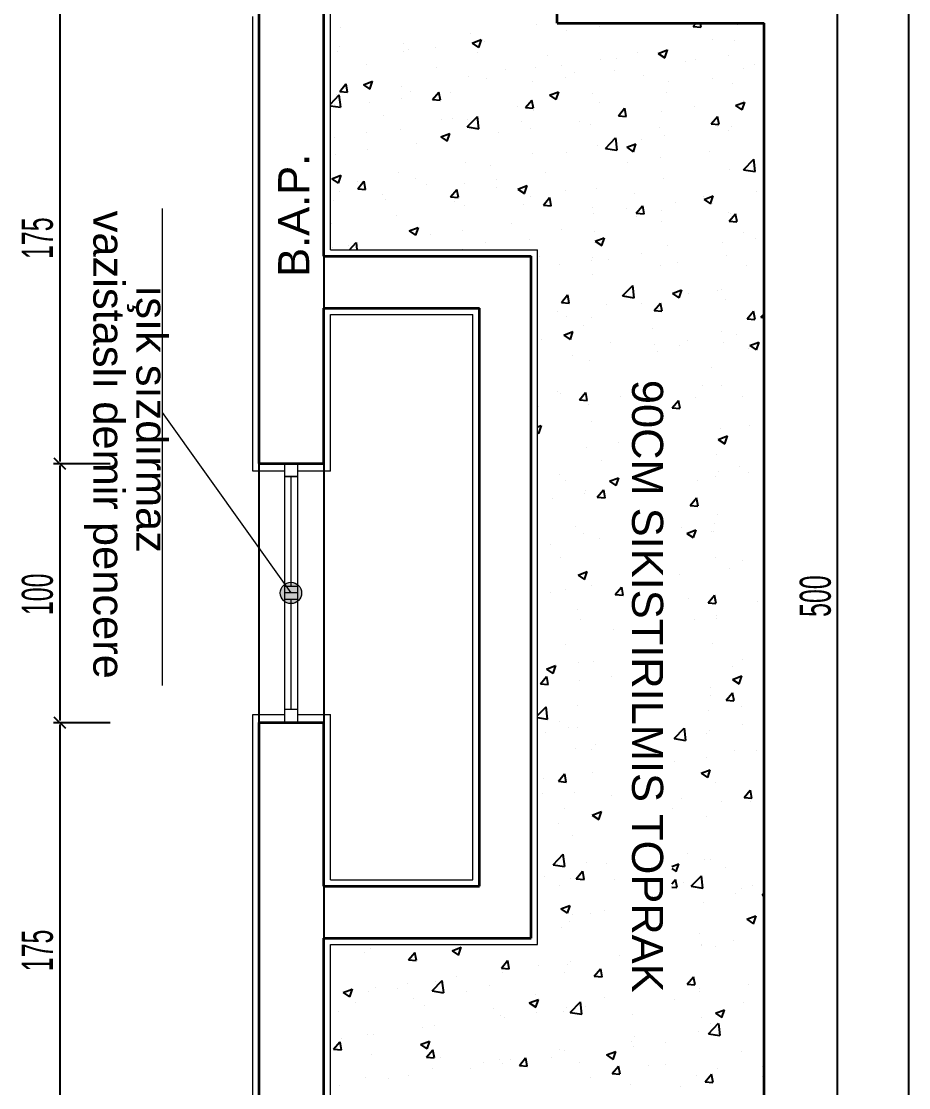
# Model space of a CAD drawing. Header units: inches. Extents: x -7543 to -822, y 102837 to 190349.
# Drawn here: x -836.21751 to -836.18324, y 102837.07339 to 102837.11456 of the extents above; entities that cross this region are included whole.
import ezdxf

# ---------------------------------------------------------------- set-up
doc = ezdxf.new("R2010")
doc.units = ezdxf.units.IN
doc.header["$MEASUREMENT"] = 0
doc.linetypes.add('DASHDOTX2', pattern=[2, 1, -0.5, 0, -0.5])
doc.layers.get('Defpoints').update_dxf_attribs({"lineweight": 25})
for name, color, linetype, lineweight in [('AKS', 1, 'Continuous', 25), ('ICOL', 55, 'Continuous', 25), ('SIVA', 150, 'Continuous', 15), ('TARAMA', 8, 'Continuous', 25), ('YAZI', 7, 'Continuous', 25)]:
    doc.layers.add(name, color=color, linetype=linetype, lineweight=lineweight)
doc.layers.add('DUVAR', color=7, linetype='Continuous', lineweight=35, true_color=0xfc4642)
doc.layers.add('PENCERE', color=7, linetype='Continuous', lineweight=18, true_color=0xffb360)
doc.styles.add('OLCU', font='tromand.shx', dxfattribs={"width": 0.6, "height": 12})
doc.styles.add('style5', font='arial.ttf', dxfattribs={"height": 1.25})
doc.styles.add('TURKCE', font='arial.ttf')

msp = doc.modelspace()

# ---------------------------------------------------------------- hatches: boundary and pattern name
at = {"layer": 'PENCERE'}
msp.add_hatch(color=256, dxfattribs=at).paths.add_polyline_path([(-836.207509, 102837.092493, 1), (-836.206684, 102837.092493, 1)])

# ---------------------------------------------------------------- linework, layer by layer
at = {"layer": 'AKS', "linetype": 'DASHDOTX2', "ltscale": 10}
msp.add_line((-836.208322, 102836.797308), (-836.208322, 102837.179379), dxfattribs=at)
at = {"layer": 'Defpoints'}
for p, q in [((-836.205822, 102837.169971), (-836.205822, 102836.814993)), ((-836.208322, 102837.069993), (-836.208322, 102837.114993))]:
    msp.add_line(p, q, dxfattribs=at)
at = {"layer": 'DUVAR'}
for p, q in [((-836.196822, 102837.114493), (-836.196822, 102837.168425)), ((-836.208322, 102837.097493), (-836.208322, 102837.114993)), ((-836.205822, 102837.105493), (-836.205822, 102837.114993)), ((-836.196822, 102837.114493), (-836.188822, 102837.114493)), ((-836.188822, 102837.070165), (-836.188822, 102837.114493)), ((-836.205822, 102837.105493), (-836.197822, 102837.105493)), ((-836.197822, 102837.079165), (-836.197822, 102837.105493)), ((-836.205822, 102837.097493), (-836.205822, 102837.103493)), ((-836.205822, 102837.103493), (-836.199822, 102837.103493)), ((-836.199822, 102837.081165), (-836.199822, 102837.103493)), ((-836.208322, 102837.097493), (-836.205822, 102837.097493)), ((-836.208097, 102837.097493), (-836.206097, 102837.097493)), ((-836.208322, 102837.069993), (-836.208322, 102837.087493)), ((-836.208322, 102837.087493), (-836.205822, 102837.087493)), ((-836.208097, 102837.087493), (-836.206097, 102837.087493)), ((-836.205822, 102837.081165), (-836.205822, 102837.087493)), ((-836.205822, 102837.081165), (-836.199822, 102837.081165)), ((-836.205822, 102837.069993), (-836.205822, 102837.079165)), ((-836.205822, 102837.079165), (-836.197822, 102837.079165))]:
    msp.add_line(p, q, dxfattribs=at)
at = {"layer": 'ICOL'}
for p, q in [((-836.183243, 102836.815071), (-836.183243, 102837.169893)), ((-836.185987, 102837.067571), (-836.185987, 102837.117415)), ((-836.216027, 102837.114915), (-836.216027, 102837.097571)), ((-836.216248, 102837.097714), (-836.215806, 102837.097272)), ((-836.216248, 102837.097714), (-836.215806, 102837.097272)), ((-836.216261, 102837.097493), (-836.214077, 102837.097493)), ((-836.216261, 102837.097493), (-836.214077, 102837.097493)), ((-836.216027, 102837.097415), (-836.216027, 102837.087571)), ((-836.216261, 102837.087493), (-836.214077, 102837.087493)), ((-836.216261, 102837.087493), (-836.214077, 102837.087493)), ((-836.216248, 102837.087714), (-836.215806, 102837.087272)), ((-836.216248, 102837.087714), (-836.215806, 102837.087272)), ((-836.216027, 102837.087415), (-836.216027, 102837.070071))]:
    msp.add_line(p, q, dxfattribs=at)
at = {"layer": 'PENCERE'}
for p, q in [((-836.212069, 102837.107337), (-836.212069, 102837.088924)), ((-836.212069, 102837.099458), (-836.207097, 102837.092493)), ((-836.207347, 102837.097493), (-836.207347, 102837.087493)), ((-836.206847, 102837.097493), (-836.206847, 102837.087493)), ((-836.207347, 102837.096993), (-836.206847, 102837.096993)), ((-836.206847, 102837.096993), (-836.207347, 102837.096993)), ((-836.207097, 102837.096993), (-836.207097, 102837.092743)), ((-836.206847, 102837.092743), (-836.207347, 102837.092743)), ((-836.206847, 102837.092493), (-836.207347, 102837.092493)), ((-836.206847, 102837.092243), (-836.207347, 102837.092243)), ((-836.207097, 102837.092243), (-836.207097, 102837.087993)), ((-836.206847, 102837.087993), (-836.207347, 102837.087993))]:
    msp.add_line(p, q, dxfattribs=at)
msp.add_circle((-836.207097, 102837.092493), 0.000413, dxfattribs=at)
at = {"layer": 'SIVA'}
for p, q in [((-836.205572, 102837.105743), (-836.205572, 102837.170243)), ((-836.208572, 102837.097193), (-836.208572, 102837.114743)), ((-836.205572, 102837.105743), (-836.197572, 102837.105743)), ((-836.197572, 102837.078915), (-836.197572, 102837.105743)), ((-836.205572, 102837.097193), (-836.205572, 102837.103243)), ((-836.205572, 102837.103243), (-836.200072, 102837.103243)), ((-836.200072, 102837.081415), (-836.200072, 102837.103243)), ((-836.207347, 102837.097193), (-836.208572, 102837.097193)), ((-836.205572, 102837.097193), (-836.206847, 102837.097193)), ((-836.208572, 102837.070243), (-836.208572, 102837.087793)), ((-836.208572, 102837.087793), (-836.207347, 102837.087793)), ((-836.206847, 102837.087793), (-836.205572, 102837.087793)), ((-836.205572, 102837.081415), (-836.205572, 102837.087793)), ((-836.205572, 102837.081415), (-836.200072, 102837.081415)), ((-836.205572, 102837.010743), (-836.205572, 102837.078915)), ((-836.205572, 102837.078915), (-836.197572, 102837.078915))]:
    msp.add_line(p, q, dxfattribs=at)
at = {"layer": 'TARAMA'}
for p, q in [((-836.205191, 102837.114336), (-836.205191, 102837.114336)), ((-836.197597, 102837.114444), (-836.197597, 102837.114444)), ((-836.196451, 102837.114212), (-836.196451, 102837.114212)), ((-836.195199, 102837.114377), (-836.195199, 102837.114377)), ((-836.191563, 102837.114365), (-836.191456, 102837.114493)), ((-836.191563, 102837.114365), (-836.191264, 102837.114339)), ((-836.191258, 102837.114339), (-836.191286, 102837.114493)), ((-836.190041, 102837.114493), (-836.189835, 102837.114461)), ((-836.189828, 102837.11446), (-836.189832, 102837.114493)), ((-836.200164, 102837.114092), (-836.200164, 102837.114092)), ((-836.200099, 102837.113724), (-836.199749, 102837.113858)), ((-836.199844, 102837.113556), (-836.199743, 102837.113859)), ((-836.199608, 102837.113796), (-836.199608, 102837.113796)), ((-836.190818, 102837.113856), (-836.190818, 102837.113856)), ((-836.189968, 102837.113827), (-836.189968, 102837.113827)), ((-836.205287, 102837.113397), (-836.205287, 102837.113397)), ((-836.205216, 102837.113581), (-836.205216, 102837.113581)), ((-836.202761, 102837.113717), (-836.202761, 102837.113717)), ((-836.202754, 102837.113382), (-836.202754, 102837.113382)), ((-836.202547, 102837.113469), (-836.202547, 102837.113469)), ((-836.201502, 102837.113547), (-836.201502, 102837.113547)), ((-836.200099, 102837.113724), (-836.19985, 102837.113556)), ((-836.199878, 102837.113356), (-836.199878, 102837.113356)), ((-836.193734, 102837.113355), (-836.193734, 102837.113355)), ((-836.192913, 102837.113324), (-836.192563, 102837.113458)), ((-836.192658, 102837.113156), (-836.192557, 102837.113458)), ((-836.192536, 102837.113475), (-836.192536, 102837.113475)), ((-836.197209, 102837.113243), (-836.197209, 102837.113243)), ((-836.195132, 102837.1131), (-836.195132, 102837.1131)), ((-836.194539, 102837.11313), (-836.194539, 102837.11313)), ((-836.192913, 102837.113324), (-836.192664, 102837.113156)), ((-836.19187, 102837.113017), (-836.19187, 102837.113017)), ((-836.191463, 102837.11307), (-836.191463, 102837.11307)), ((-836.190211, 102837.113235), (-836.190211, 102837.113235)), ((-836.204162, 102837.11291), (-836.204162, 102837.11291)), ((-836.201493, 102837.112797), (-836.201493, 102837.112797)), ((-836.198823, 102837.112684), (-836.198823, 102837.112684)), ((-836.197658, 102837.11278), (-836.197658, 102837.11278)), ((-836.19665, 102837.112855), (-836.19665, 102837.112855)), ((-836.196154, 102837.112571), (-836.196154, 102837.112571)), ((-836.194621, 102837.112654), (-836.194621, 102837.112654)), ((-836.18962, 102837.112758), (-836.18962, 102837.112758)), ((-836.189201, 102837.112905), (-836.189201, 102837.112905)), ((-836.205214, 102837.111859), (-836.204973, 102837.112147)), ((-836.204909, 102837.111833), (-836.204967, 102837.112147)), ((-836.2043, 102837.112111), (-836.20395, 102837.112246)), ((-836.204045, 102837.111944), (-836.203944, 102837.112246)), ((-836.200225, 102837.112428), (-836.200225, 102837.112428)), ((-836.199565, 102837.112354), (-836.199565, 102837.112354)), ((-836.197766, 102837.11224), (-836.197766, 102837.11224)), ((-836.196514, 102837.112405), (-836.196514, 102837.112405)), ((-836.193485, 102837.112459), (-836.193485, 102837.112459)), ((-836.192536, 102837.112257), (-836.192536, 102837.112257)), ((-836.190816, 102837.112346), (-836.190816, 102837.112346)), ((-836.190029, 102837.112162), (-836.190029, 102837.112162)), ((-836.205572, 102837.11137), (-836.205236, 102837.11172)), ((-836.205348, 102837.111733), (-836.205348, 102837.111733)), ((-836.205174, 102837.111245), (-836.205229, 102837.11172)), ((-836.205214, 102837.111859), (-836.204915, 102837.111833)), ((-836.2043, 102837.112111), (-836.204051, 102837.111944)), ((-836.202822, 102837.112053), (-836.202822, 102837.112053)), ((-836.202481, 102837.111853), (-836.202481, 102837.111853)), ((-836.201628, 102837.111546), (-836.201387, 102837.111833)), ((-836.201323, 102837.11152), (-836.201381, 102837.111833)), ((-836.200924, 102837.111824), (-836.200924, 102837.111824)), ((-836.197114, 102837.111711), (-836.196764, 102837.111845)), ((-836.197114, 102837.111711), (-836.196865, 102837.111543)), ((-836.196859, 102837.111543), (-836.196758, 102837.111845)), ((-836.195451, 102837.111757), (-836.195451, 102837.111757)), ((-836.192596, 102837.11181), (-836.192596, 102837.11181)), ((-836.205572, 102837.111306), (-836.20518, 102837.111246)), ((-836.205397, 102837.111353), (-836.205397, 102837.111353)), ((-836.204069, 102837.11141), (-836.204069, 102837.11141)), ((-836.202817, 102837.111575), (-836.202817, 102837.111575)), ((-836.201628, 102837.111546), (-836.201329, 102837.111519)), ((-836.198042, 102837.111232), (-836.197801, 102837.111519)), ((-836.197737, 102837.111206), (-836.197795, 102837.111519)), ((-836.195193, 102837.111435), (-836.195193, 102837.111435)), ((-836.189928, 102837.11131), (-836.189578, 102837.111445)), ((-836.189928, 102837.11131), (-836.18968, 102837.111143)), ((-836.189674, 102837.111143), (-836.189572, 102837.111445)), ((-836.189633, 102837.111512), (-836.189633, 102837.111512)), ((-836.203542, 102837.110927), (-836.203542, 102837.110927)), ((-836.200289, 102837.110487), (-836.199899, 102837.110893)), ((-836.199838, 102837.110417), (-836.199893, 102837.110892)), ((-836.198367, 102837.111256), (-836.198367, 102837.111256)), ((-836.198042, 102837.111232), (-836.197743, 102837.111206)), ((-836.197719, 102837.111115), (-836.197719, 102837.111115)), ((-836.194455, 102837.110918), (-836.194214, 102837.111205)), ((-836.194455, 102837.110918), (-836.194156, 102837.110892)), ((-836.19415, 102837.110892), (-836.194208, 102837.111205)), ((-836.192778, 102837.111098), (-836.192778, 102837.111098)), ((-836.191527, 102837.111263), (-836.191527, 102837.111263)), ((-836.190869, 102837.110604), (-836.190628, 102837.110892)), ((-836.190564, 102837.110578), (-836.190622, 102837.110892)), ((-836.201283, 102837.110756), (-836.201283, 102837.110756)), ((-836.200872, 102837.110814), (-836.200872, 102837.110814)), ((-836.200289, 102837.110487), (-836.199844, 102837.110418)), ((-836.200286, 102837.110763), (-836.200286, 102837.110763)), ((-836.198203, 102837.110701), (-836.198203, 102837.110701)), ((-836.195936, 102837.110682), (-836.195936, 102837.110682)), ((-836.195534, 102837.110589), (-836.195534, 102837.110589)), ((-836.192865, 102837.110476), (-836.192865, 102837.110476)), ((-836.190869, 102837.110604), (-836.19057, 102837.110578)), ((-836.190626, 102837.110507), (-836.190626, 102837.110507)), ((-836.19009, 102837.110498), (-836.19009, 102837.110498)), ((-836.205408, 102837.110068), (-836.205408, 102837.110068)), ((-836.204199, 102837.110255), (-836.204199, 102837.110255)), ((-836.202883, 102837.110388), (-836.202883, 102837.110388)), ((-836.201315, 102837.110098), (-836.200965, 102837.110233)), ((-836.201315, 102837.110098), (-836.201067, 102837.109931)), ((-836.201061, 102837.109931), (-836.200959, 102837.110233)), ((-836.199081, 102837.110268), (-836.199081, 102837.110268)), ((-836.19783, 102837.110433), (-836.19783, 102837.110433)), ((-836.194953, 102837.109659), (-836.194563, 102837.110065)), ((-836.194502, 102837.10959), (-836.194557, 102837.110064)), ((-836.192657, 102837.110146), (-836.192657, 102837.110146)), ((-836.190196, 102837.110363), (-836.190196, 102837.110363)), ((-836.202239, 102837.109852), (-836.202239, 102837.109852)), ((-836.195254, 102837.109771), (-836.195254, 102837.109771)), ((-836.194953, 102837.109659), (-836.194508, 102837.10959)), ((-836.19413, 102837.109698), (-836.193779, 102837.109832)), ((-836.19413, 102837.109698), (-836.193881, 102837.10953)), ((-836.193875, 102837.10953), (-836.193773, 102837.109832)), ((-836.193542, 102837.110007), (-836.193542, 102837.110007)), ((-836.205385, 102837.109438), (-836.205385, 102837.109438)), ((-836.204133, 102837.109603), (-836.204133, 102837.109603)), ((-836.19778, 102837.109451), (-836.19778, 102837.109451)), ((-836.196458, 102837.109506), (-836.196458, 102837.109506)), ((-836.192842, 102837.109291), (-836.192842, 102837.109291)), ((-836.190948, 102837.10954), (-836.190948, 102837.10954)), ((-836.189616, 102837.108832), (-836.189227, 102837.109238)), ((-836.189166, 102837.108762), (-836.189221, 102837.109237)), ((-836.200347, 102837.109099), (-836.200347, 102837.109099)), ((-836.199374, 102837.109006), (-836.199374, 102837.109006)), ((-836.194094, 102837.109126), (-836.194094, 102837.109126)), ((-836.190151, 102837.108833), (-836.190151, 102837.108833)), ((-836.189616, 102837.108832), (-836.189172, 102837.108763)), ((-836.205516, 102837.108486), (-836.205166, 102837.10862)), ((-836.205516, 102837.108486), (-836.205268, 102837.108318)), ((-836.205262, 102837.108318), (-836.20516, 102837.10862)), ((-836.202944, 102837.108724), (-836.202944, 102837.108724)), ((-836.20229, 102837.108505), (-836.20229, 102837.108505)), ((-836.199145, 102837.108461), (-836.199145, 102837.108461)), ((-836.197251, 102837.10871), (-836.197251, 102837.10871)), ((-836.192718, 102837.108481), (-836.192718, 102837.108481)), ((-836.205469, 102837.108404), (-836.205469, 102837.108404)), ((-836.205206, 102837.108005), (-836.205206, 102837.108005)), ((-836.20452, 102837.108098), (-836.204279, 102837.108386)), ((-836.20452, 102837.108098), (-836.204222, 102837.108072)), ((-836.204515, 102837.108372), (-836.204515, 102837.108372)), ((-836.204216, 102837.108072), (-836.204273, 102837.108386)), ((-836.201846, 102837.108259), (-836.201846, 102837.108259)), ((-836.200934, 102837.107785), (-836.200693, 102837.108072)), ((-836.200629, 102837.107759), (-836.200687, 102837.108072)), ((-836.200397, 102837.108296), (-836.200397, 102837.108296)), ((-836.199177, 102837.108147), (-836.199177, 102837.108147)), ((-836.198331, 102837.108085), (-836.197981, 102837.10822)), ((-836.198331, 102837.108085), (-836.198082, 102837.107917)), ((-836.198076, 102837.107918), (-836.197975, 102837.10822)), ((-836.196508, 102837.108034), (-836.196508, 102837.108034)), ((-836.195315, 102837.108106), (-836.195315, 102837.108106)), ((-836.205448, 102837.107631), (-836.205448, 102837.107631)), ((-836.203554, 102837.10788), (-836.203554, 102837.10788)), ((-836.203461, 102837.1077), (-836.203461, 102837.1077)), ((-836.200934, 102837.107785), (-836.200635, 102837.107758)), ((-836.200792, 102837.107588), (-836.200792, 102837.107588)), ((-836.19784, 102837.107786), (-836.19784, 102837.107786)), ((-836.197348, 102837.107471), (-836.197107, 102837.107758)), ((-836.197043, 102837.107445), (-836.197101, 102837.107758)), ((-836.193839, 102837.107921), (-836.193839, 102837.107921)), ((-836.19117, 102837.107808), (-836.19117, 102837.107808)), ((-836.191145, 102837.107685), (-836.190795, 102837.107819)), ((-836.191145, 102837.107685), (-836.190896, 102837.107517)), ((-836.19089, 102837.107517), (-836.190789, 102837.107819)), ((-836.189106, 102837.107984), (-836.189106, 102837.107984)), ((-836.200408, 102837.107434), (-836.200408, 102837.107434)), ((-836.198123, 102837.107475), (-836.198123, 102837.107475)), ((-836.197348, 102837.107471), (-836.197049, 102837.107445)), ((-836.195454, 102837.107362), (-836.195454, 102837.107362)), ((-836.194157, 102837.107319), (-836.194157, 102837.107319)), ((-836.193762, 102837.107157), (-836.193521, 102837.107444)), ((-836.193457, 102837.107131), (-836.193515, 102837.107445)), ((-836.192785, 102837.107249), (-836.192785, 102837.107249)), ((-836.192264, 102837.107568), (-836.192264, 102837.107568)), ((-836.190832, 102837.107524), (-836.190832, 102837.107524)), ((-836.203005, 102837.107059), (-836.203005, 102837.107059)), ((-836.195409, 102837.107154), (-836.195409, 102837.107154)), ((-836.193762, 102837.107157), (-836.193463, 102837.107131)), ((-836.193748, 102837.107024), (-836.193748, 102837.107024)), ((-836.192779, 102837.106817), (-836.192779, 102837.106817)), ((-836.190212, 102837.107169), (-836.190212, 102837.107169)), ((-836.190175, 102837.106843), (-836.189934, 102837.107131)), ((-836.190175, 102837.106843), (-836.189876, 102837.106817)), ((-836.190115, 102837.107137), (-836.190115, 102837.107137)), ((-836.18987, 102837.106817), (-836.189928, 102837.107131)), ((-836.20553, 102837.106739), (-836.20553, 102837.106739)), ((-836.202532, 102837.106473), (-836.202182, 102837.106607)), ((-836.202532, 102837.106473), (-836.202283, 102837.106305)), ((-836.202277, 102837.106305), (-836.202176, 102837.106607)), ((-836.20046, 102837.106489), (-836.20046, 102837.106489)), ((-836.198567, 102837.106738), (-836.198567, 102837.106738)), ((-836.196664, 102837.106523), (-836.196664, 102837.106523)), ((-836.195376, 102837.106442), (-836.195376, 102837.106442)), ((-836.189634, 102837.106426), (-836.189634, 102837.106426)), ((-836.204841, 102837.105743), (-836.204573, 102837.106022)), ((-836.204534, 102837.105743), (-836.204567, 102837.106021)), ((-836.201712, 102837.106324), (-836.201712, 102837.106324)), ((-836.19958, 102837.106023), (-836.19958, 102837.106023)), ((-836.197901, 102837.106122), (-836.197901, 102837.106122)), ((-836.195346, 102837.106072), (-836.194996, 102837.106206)), ((-836.195346, 102837.106072), (-836.195097, 102837.105904)), ((-836.195091, 102837.105904), (-836.19499, 102837.106207)), ((-836.190421, 102837.106012), (-836.190421, 102837.106012)), ((-836.18917, 102837.106176), (-836.18917, 102837.106176)), ((-836.20551, 102837.105831), (-836.20551, 102837.105831)), ((-836.20487, 102837.105908), (-836.20487, 102837.105908)), ((-836.200468, 102837.10577), (-836.200468, 102837.10577)), ((-836.193579, 102837.105596), (-836.193579, 102837.105596)), ((-836.19255, 102837.105926), (-836.19255, 102837.105926)), ((-836.197503, 102837.105492), (-836.197503, 102837.105492)), ((-836.196724, 102837.105182), (-836.196724, 102837.105182)), ((-836.195473, 102837.105346), (-836.195473, 102837.105346)), ((-836.195466, 102837.105425), (-836.195466, 102837.105425)), ((-836.194834, 102837.105379), (-836.194834, 102837.105379)), ((-836.19284, 102837.105152), (-836.19284, 102837.105152)), ((-836.192164, 102837.105267), (-836.192164, 102837.105267)), ((-836.190272, 102837.105504), (-836.190272, 102837.105504)), ((-836.189495, 102837.105154), (-836.189495, 102837.105154)), ((-836.195436, 102837.104777), (-836.195436, 102837.104777)), ((-836.19429, 102837.103961), (-836.1939, 102837.104367)), ((-836.193839, 102837.103891), (-836.193894, 102837.104366)), ((-836.196654, 102837.10371), (-836.196413, 102837.103997)), ((-836.196349, 102837.103684), (-836.196407, 102837.103997)), ((-836.19429, 102837.103961), (-836.193845, 102837.103892)), ((-836.192362, 102837.104059), (-836.192012, 102837.104193)), ((-836.192362, 102837.104059), (-836.192113, 102837.103891)), ((-836.192107, 102837.103891), (-836.192006, 102837.104194)), ((-836.191737, 102837.104039), (-836.191737, 102837.104039)), ((-836.190641, 102837.104176), (-836.190641, 102837.104176)), ((-836.190485, 102837.104204), (-836.190485, 102837.104204)), ((-836.196654, 102837.10371), (-836.196355, 102837.103684)), ((-836.194894, 102837.103624), (-836.194894, 102837.103624)), ((-836.193557, 102837.103675), (-836.193557, 102837.103675)), ((-836.193068, 102837.103396), (-836.192827, 102837.103683)), ((-836.1929, 102837.103488), (-836.1929, 102837.103488)), ((-836.192763, 102837.10337), (-836.192821, 102837.103684)), ((-836.190333, 102837.10384), (-836.190333, 102837.10384)), ((-836.196788, 102837.103374), (-836.196788, 102837.103374)), ((-836.196473, 102837.103175), (-836.196473, 102837.103175)), ((-836.195497, 102837.103113), (-836.195497, 102837.103113)), ((-836.193068, 102837.103396), (-836.192769, 102837.10337)), ((-836.189481, 102837.103082), (-836.18924, 102837.10337)), ((-836.189481, 102837.103082), (-836.189183, 102837.103056)), ((-836.189177, 102837.103056), (-836.189234, 102837.10337)), ((-836.188954, 102837.103134), (-836.188822, 102837.103271)), ((-836.188954, 102837.103134), (-836.188822, 102837.103113)), ((-836.195807, 102837.102824), (-836.195807, 102837.102824)), ((-836.193138, 102837.102712), (-836.193138, 102837.102712)), ((-836.197422, 102837.102266), (-836.197422, 102837.102266)), ((-836.196563, 102837.102446), (-836.196213, 102837.102581)), ((-836.196563, 102837.102446), (-836.196314, 102837.102279)), ((-836.196308, 102837.102279), (-836.196207, 102837.102581)), ((-836.190469, 102837.102599), (-836.190469, 102837.102599)), ((-836.189907, 102837.102481), (-836.189907, 102837.102481)), ((-836.194753, 102837.102153), (-836.194753, 102837.102153)), ((-836.193052, 102837.102067), (-836.193052, 102837.102067)), ((-836.192961, 102837.101823), (-836.192961, 102837.101823)), ((-836.192084, 102837.10204), (-836.192084, 102837.10204)), ((-836.1918, 102837.102232), (-836.1918, 102837.102232)), ((-836.190394, 102837.102175), (-836.190394, 102837.102175)), ((-836.189415, 102837.101927), (-836.189415, 102837.101927)), ((-836.189377, 102837.102046), (-836.189027, 102837.10218)), ((-836.189377, 102837.102046), (-836.189128, 102837.101878)), ((-836.189122, 102837.101878), (-836.189021, 102837.10218)), ((-836.19621, 102837.101652), (-836.19621, 102837.101652)), ((-836.195558, 102837.101448), (-836.195558, 102837.101448)), ((-836.190847, 102837.101193), (-836.190847, 102837.101193)), ((-836.196802, 102837.100283), (-836.196802, 102837.100283)), ((-836.196679, 102837.100192), (-836.196679, 102837.100192)), ((-836.19596, 102837.099949), (-836.195719, 102837.100236)), ((-836.195656, 102837.099923), (-836.195713, 102837.100236)), ((-836.191222, 102837.100509), (-836.191222, 102837.100509)), ((-836.190455, 102837.100511), (-836.190455, 102837.100511)), ((-836.19596, 102837.099949), (-836.195661, 102837.099923)), ((-836.195619, 102837.099784), (-836.195619, 102837.099784)), ((-836.194367, 102837.100095), (-836.194367, 102837.100095)), ((-836.192374, 102837.099635), (-836.192133, 102837.099922)), ((-836.192069, 102837.099609), (-836.192127, 102837.099923)), ((-836.191464, 102837.100057), (-836.191464, 102837.100057)), ((-836.189649, 102837.100095), (-836.189649, 102837.100095)), ((-836.197525, 102837.09968), (-836.197525, 102837.09968)), ((-836.192374, 102837.099635), (-836.192075, 102837.099609)), ((-836.197572, 102837.0989), (-836.197429, 102837.098955)), ((-836.197525, 102837.098653), (-836.197423, 102837.098955)), ((-836.195481, 102837.099094), (-836.195481, 102837.099094)), ((-836.189379, 102837.098953), (-836.189379, 102837.098953)), ((-836.197572, 102837.098681), (-836.197531, 102837.098653)), ((-836.190594, 102837.09842), (-836.190244, 102837.098555)), ((-836.190516, 102837.098846), (-836.190516, 102837.098846)), ((-836.190339, 102837.098253), (-836.190238, 102837.098555)), ((-836.195683, 102837.098123), (-836.195683, 102837.098123)), ((-836.19568, 102837.098119), (-836.19568, 102837.098119)), ((-836.194431, 102837.098288), (-836.194431, 102837.098288)), ((-836.190594, 102837.09842), (-836.190345, 102837.098252)), ((-836.190655, 102837.097845), (-836.190655, 102837.097845)), ((-836.195107, 102837.097615), (-836.195107, 102837.097615)), ((-836.189768, 102837.09739), (-836.189768, 102837.09739)), ((-836.196721, 102837.097056), (-836.196721, 102837.097056)), ((-836.194795, 102837.096807), (-836.194445, 102837.096942)), ((-836.19454, 102837.09664), (-836.194439, 102837.096942)), ((-836.190695, 102837.096981), (-836.190695, 102837.096981)), ((-836.190576, 102837.097182), (-836.190576, 102837.097182)), ((-836.189443, 102837.097146), (-836.189443, 102837.097146)), ((-836.196487, 102837.096843), (-836.196487, 102837.096843)), ((-836.195267, 102837.096188), (-836.195026, 102837.096475)), ((-836.194962, 102837.096162), (-836.19502, 102837.096475)), ((-836.194795, 102837.096807), (-836.194546, 102837.09664)), ((-836.191383, 102837.096831), (-836.191383, 102837.096831)), ((-836.196998, 102837.096151), (-836.196998, 102837.096151)), ((-836.195746, 102837.096316), (-836.195746, 102837.096316)), ((-836.19574, 102837.096455), (-836.19574, 102837.096455)), ((-836.195267, 102837.096188), (-836.194968, 102837.096162)), ((-836.19168, 102837.095874), (-836.191439, 102837.096162)), ((-836.191375, 102837.095848), (-836.191433, 102837.096162)), ((-836.19168, 102837.095874), (-836.191381, 102837.095848)), ((-836.190637, 102837.095517), (-836.190637, 102837.095517)), ((-836.188865, 102837.095423), (-836.188865, 102837.095423)), ((-836.196101, 102837.095074), (-836.196101, 102837.095074)), ((-836.19201, 102837.095009), (-836.19201, 102837.095009)), ((-836.19181, 102837.094794), (-836.19146, 102837.094929)), ((-836.191556, 102837.094627), (-836.191454, 102837.094929)), ((-836.190862, 102837.094861), (-836.190862, 102837.094861)), ((-836.190763, 102837.094848), (-836.190763, 102837.094848)), ((-836.190758, 102837.095174), (-836.190758, 102837.095174)), ((-836.195801, 102837.094791), (-836.195801, 102837.094791)), ((-836.195168, 102837.094593), (-836.195168, 102837.094593)), ((-836.19181, 102837.094794), (-836.191562, 102837.094627)), ((-836.197062, 102837.094344), (-836.197062, 102837.094344)), ((-836.196694, 102837.09386), (-836.196694, 102837.09386)), ((-836.190698, 102837.093853), (-836.190698, 102837.093853)), ((-836.189664, 102837.093763), (-836.189664, 102837.093763)), ((-836.196011, 102837.093182), (-836.195661, 102837.093316)), ((-836.196011, 102837.093182), (-836.195763, 102837.093014)), ((-836.195757, 102837.093014), (-836.195655, 102837.093316)), ((-836.192074, 102837.093202), (-836.192074, 102837.093202)), ((-836.19018, 102837.093451), (-836.19018, 102837.093451)), ((-836.195862, 102837.093126), (-836.195862, 102837.093126)), ((-836.188826, 102837.092781), (-836.188822, 102837.092783)), ((-836.188826, 102837.092781), (-836.188822, 102837.092779)), ((-836.197075, 102837.092519), (-836.197075, 102837.092519)), ((-836.196483, 102837.092621), (-836.196483, 102837.092621)), ((-836.195496, 102837.092762), (-836.195496, 102837.092762)), ((-836.194573, 102837.092427), (-836.194332, 102837.092714)), ((-836.194573, 102837.092427), (-836.194274, 102837.092401)), ((-836.194406, 102837.092406), (-836.194406, 102837.092406)), ((-836.194268, 102837.092401), (-836.194326, 102837.092714)), ((-836.190987, 102837.092113), (-836.190745, 102837.092401)), ((-836.190682, 102837.092087), (-836.19074, 102837.092401)), ((-836.191737, 102837.092293), (-836.191737, 102837.092293)), ((-836.190987, 102837.092113), (-836.190688, 102837.092087)), ((-836.190759, 102837.092189), (-836.190759, 102837.092189)), ((-836.189068, 102837.09218), (-836.189068, 102837.09218)), ((-836.196021, 102837.091847), (-836.196021, 102837.091847)), ((-836.190683, 102837.091621), (-836.190683, 102837.091621)), ((-836.195923, 102837.091462), (-836.195923, 102837.091462)), ((-836.191496, 102837.091479), (-836.191496, 102837.091479)), ((-836.19067, 102837.091513), (-836.19067, 102837.091513)), ((-836.194641, 102837.091065), (-836.194641, 102837.091065)), ((-836.196502, 102837.090512), (-836.196502, 102837.090512)), ((-836.19082, 102837.090524), (-836.19082, 102837.090524)), ((-836.189653, 102837.089923), (-836.189653, 102837.089923)), ((-836.197228, 102837.089556), (-836.196878, 102837.08969)), ((-836.197228, 102837.089556), (-836.196979, 102837.089388)), ((-836.196973, 102837.089388), (-836.196872, 102837.089691)), ((-836.195984, 102837.089797), (-836.195984, 102837.089797)), ((-836.195401, 102837.089864), (-836.195401, 102837.089864)), ((-836.190062, 102837.089639), (-836.190062, 102837.089639)), ((-836.197465, 102837.08898), (-836.197224, 102837.089267)), ((-836.197161, 102837.088954), (-836.197218, 102837.089267)), ((-836.195956, 102837.089093), (-836.195956, 102837.089093)), ((-836.194705, 102837.089258), (-836.194705, 102837.089258)), ((-836.190042, 102837.089156), (-836.189692, 102837.08929)), ((-836.190042, 102837.089156), (-836.189794, 102837.088988)), ((-836.189788, 102837.088988), (-836.189686, 102837.08929)), ((-836.197465, 102837.08898), (-836.197167, 102837.088954)), ((-836.19088, 102837.08886), (-836.19088, 102837.08886)), ((-836.190877, 102837.08853), (-836.190877, 102837.08853)), ((-836.190293, 102837.088352), (-836.190052, 102837.08864)), ((-836.190293, 102837.088352), (-836.189994, 102837.088326)), ((-836.189988, 102837.088326), (-836.190046, 102837.08864)), ((-836.197572, 102837.087762), (-836.197248, 102837.0881)), ((-836.197186, 102837.087624), (-836.197242, 102837.088099)), ((-836.196044, 102837.088133), (-836.196044, 102837.088133)), ((-836.190968, 102837.087951), (-836.190968, 102837.087951)), ((-836.189717, 102837.088115), (-836.189717, 102837.088115)), ((-836.197572, 102837.087684), (-836.197193, 102837.087625)), ((-836.196709, 102837.087529), (-836.196709, 102837.087529)), ((-836.189679, 102837.087432), (-836.189679, 102837.087432)), ((-836.197272, 102837.087121), (-836.197272, 102837.087121)), ((-836.196374, 102837.087309), (-836.196374, 102837.087309)), ((-836.19602, 102837.087286), (-836.19602, 102837.087286)), ((-836.192301, 102837.086867), (-836.191912, 102837.087272)), ((-836.19185, 102837.086797), (-836.191905, 102837.087272)), ((-836.191036, 102837.087084), (-836.191036, 102837.087084)), ((-836.190941, 102837.087195), (-836.190941, 102837.087195)), ((-836.19532, 102837.086638), (-836.19532, 102837.086638)), ((-836.192301, 102837.086867), (-836.191856, 102837.086798)), ((-836.196105, 102837.086468), (-836.196105, 102837.086468)), ((-836.19551, 102837.086431), (-836.19551, 102837.086431)), ((-836.189982, 102837.086412), (-836.189982, 102837.086412)), ((-836.189138, 102837.086393), (-836.189138, 102837.086393)), ((-836.192284, 102837.085978), (-836.192284, 102837.085978)), ((-836.191032, 102837.086143), (-836.191032, 102837.086143)), ((-836.196772, 102837.085219), (-836.196531, 102837.085506)), ((-836.196467, 102837.085193), (-836.196525, 102837.085506)), ((-836.195442, 102837.085563), (-836.195442, 102837.085563)), ((-836.191259, 102837.08553), (-836.190909, 102837.085664)), ((-836.191259, 102837.08553), (-836.19101, 102837.085362)), ((-836.191004, 102837.085362), (-836.190903, 102837.085664)), ((-836.191002, 102837.085531), (-836.191002, 102837.085531)), ((-836.197335, 102837.085313), (-836.197335, 102837.085313)), ((-836.196772, 102837.085219), (-836.196473, 102837.085193)), ((-836.190685, 102837.085182), (-836.190685, 102837.085182)), ((-836.197369, 102837.084768), (-836.197369, 102837.084768)), ((-836.196166, 102837.084804), (-836.196166, 102837.084804)), ((-836.1947, 102837.084655), (-836.1947, 102837.084655)), ((-836.192031, 102837.084542), (-836.192031, 102837.084542)), ((-836.189599, 102837.084591), (-836.189358, 102837.084879)), ((-836.189599, 102837.084591), (-836.1893, 102837.084565)), ((-836.189294, 102837.084565), (-836.189352, 102837.084879)), ((-836.196517, 102837.084181), (-836.196517, 102837.084181)), ((-836.192347, 102837.084171), (-836.192347, 102837.084171)), ((-836.190454, 102837.084421), (-836.190454, 102837.084421)), ((-836.189362, 102837.084429), (-836.189362, 102837.084429)), ((-836.19546, 102837.083917), (-836.19511, 102837.084052)), ((-836.19546, 102837.083917), (-836.195211, 102837.083749)), ((-836.195205, 102837.08375), (-836.195104, 102837.084052)), ((-836.191063, 102837.083866), (-836.191063, 102837.083866)), ((-836.196757, 102837.083591), (-836.196757, 102837.083591)), ((-836.196227, 102837.083139), (-836.196227, 102837.083139)), ((-836.196974, 102837.081996), (-836.196585, 102837.082402)), ((-836.196524, 102837.081926), (-836.196579, 102837.082401)), ((-836.195674, 102837.0821), (-836.195674, 102837.0821)), ((-836.191769, 102837.082448), (-836.191769, 102837.082448)), ((-836.191124, 102837.082202), (-836.191124, 102837.082202)), ((-836.190891, 102837.082198), (-836.190891, 102837.082198)), ((-836.196974, 102837.081996), (-836.19653, 102837.081927)), ((-836.196078, 102837.081458), (-836.195837, 102837.081745)), ((-836.195773, 102837.081432), (-836.195831, 102837.081745)), ((-836.194915, 102837.082034), (-836.194915, 102837.082034)), ((-836.192393, 102837.081936), (-836.192125, 102837.082038)), ((-836.192393, 102837.081849), (-836.192227, 102837.081736)), ((-836.192221, 102837.081736), (-836.192119, 102837.082039)), ((-836.190335, 102837.081874), (-836.190335, 102837.081874)), ((-836.197289, 102837.081541), (-836.197289, 102837.081541)), ((-836.196288, 102837.081475), (-836.196288, 102837.081475)), ((-836.196078, 102837.081458), (-836.195779, 102837.081432)), ((-836.194619, 102837.081428), (-836.194619, 102837.081428)), ((-836.192393, 102837.081261), (-836.192251, 102837.081431)), ((-836.192187, 102837.081118), (-836.192245, 102837.081432)), ((-836.19195, 102837.081316), (-836.19195, 102837.081316)), ((-836.191638, 102837.081168), (-836.191249, 102837.081574)), ((-836.191187, 102837.081099), (-836.191243, 102837.081573)), ((-836.196723, 102837.081197), (-836.196723, 102837.081197)), ((-836.192393, 102837.081136), (-836.192193, 102837.081118)), ((-836.191638, 102837.081168), (-836.191193, 102837.081099)), ((-836.189927, 102837.080892), (-836.189927, 102837.080892)), ((-836.189693, 102837.0811), (-836.189693, 102837.0811)), ((-836.189281, 102837.081203), (-836.189281, 102837.081203)), ((-836.188905, 102837.08083), (-836.188822, 102837.08093)), ((-836.188905, 102837.08083), (-836.188822, 102837.080823)), ((-836.196677, 102837.080291), (-836.196326, 102837.080426)), ((-836.196422, 102837.080124), (-836.19632, 102837.080426)), ((-836.191184, 102837.080537), (-836.191184, 102837.080537)), ((-836.196677, 102837.080291), (-836.196428, 102837.080124)), ((-836.19623, 102837.080062), (-836.19623, 102837.080062)), ((-836.195525, 102837.080099), (-836.195525, 102837.080099)), ((-836.194978, 102837.080227), (-836.194978, 102837.080227)), ((-836.189491, 102837.079891), (-836.189141, 102837.080025)), ((-836.189236, 102837.079723), (-836.189135, 102837.080025)), ((-836.196348, 102837.07981), (-836.196348, 102837.07981)), ((-836.189491, 102837.079891), (-836.189242, 102837.079723)), ((-836.196668, 102837.079558), (-836.196668, 102837.079558)), ((-836.19133, 102837.079333), (-836.19133, 102837.079333)), ((-836.200878, 102837.078679), (-836.200528, 102837.078813)), ((-836.200623, 102837.078511), (-836.200522, 102837.078813)), ((-836.191245, 102837.078873), (-836.191245, 102837.078873)), ((-836.191242, 102837.07892), (-836.191242, 102837.07892)), ((-836.1907, 102837.07885), (-836.1907, 102837.07885)), ((-836.18999, 102837.079085), (-836.18999, 102837.079085)), ((-836.204273, 102837.078598), (-836.204273, 102837.078598)), ((-836.204038, 102837.078763), (-836.204038, 102837.078763)), ((-836.202557, 102837.078324), (-836.202316, 102837.078612)), ((-836.202252, 102837.078298), (-836.20231, 102837.078612)), ((-836.200878, 102837.078679), (-836.200629, 102837.078511)), ((-836.1944, 102837.078504), (-836.1944, 102837.078504)), ((-836.202557, 102837.078324), (-836.202258, 102837.078298)), ((-836.19897, 102837.078011), (-836.198729, 102837.078298)), ((-836.19897, 102837.078011), (-836.198672, 102837.077985)), ((-836.198666, 102837.077985), (-836.198723, 102837.078298)), ((-836.197545, 102837.07809), (-836.197545, 102837.07809)), ((-836.196409, 102837.078146), (-836.196409, 102837.078146)), ((-836.196294, 102837.078255), (-836.196294, 102837.078255)), ((-836.195384, 102837.077697), (-836.195143, 102837.077984)), ((-836.195079, 102837.077671), (-836.195137, 102837.077984)), ((-836.200703, 102837.077675), (-836.200703, 102837.077675)), ((-836.198935, 102837.077826), (-836.198935, 102837.077826)), ((-836.196532, 102837.077849), (-836.196532, 102837.077849)), ((-836.195384, 102837.077697), (-836.195085, 102837.077671)), ((-836.191798, 102837.077383), (-836.191557, 102837.07767)), ((-836.191493, 102837.077357), (-836.191551, 102837.077671)), ((-836.205079, 102837.077066), (-836.204729, 102837.0772)), ((-836.204824, 102837.076898), (-836.204723, 102837.077201)), ((-836.203848, 102837.07726), (-836.203848, 102837.07726)), ((-836.20298, 102837.077229), (-836.20298, 102837.077229)), ((-836.202597, 102837.077425), (-836.202597, 102837.077425)), ((-836.201648, 102837.077125), (-836.201258, 102837.077531)), ((-836.201648, 102837.077125), (-836.201203, 102837.077056)), ((-836.201502, 102837.077474), (-836.201502, 102837.077474)), ((-836.201197, 102837.077056), (-836.201252, 102837.07753)), ((-836.199448, 102837.077349), (-836.199448, 102837.077349)), ((-836.191798, 102837.077383), (-836.191499, 102837.077357)), ((-836.191306, 102837.077208), (-836.191306, 102837.077208)), ((-836.189412, 102837.077362), (-836.189412, 102837.077362)), ((-836.205079, 102837.077066), (-836.20483, 102837.076898)), ((-836.204099, 102837.077099), (-836.204099, 102837.077099)), ((-836.202363, 102837.076848), (-836.202363, 102837.076848)), ((-836.200311, 102837.077116), (-836.200311, 102837.077116)), ((-836.197893, 102837.076666), (-836.197543, 102837.0768)), ((-836.197642, 102837.077004), (-836.197642, 102837.077004)), ((-836.197638, 102837.076498), (-836.197537, 102837.0768)), ((-836.194973, 102837.076891), (-836.194973, 102837.076891)), ((-836.192304, 102837.076778), (-836.192304, 102837.076778)), ((-836.191306, 102837.077113), (-836.191306, 102837.077113)), ((-836.205279, 102837.076348), (-836.205279, 102837.076348)), ((-836.204595, 102837.07667), (-836.204595, 102837.07667)), ((-836.201926, 102837.076557), (-836.201926, 102837.076557)), ((-836.199257, 102837.076445), (-836.199257, 102837.076445)), ((-836.197893, 102837.076666), (-836.197644, 102837.076498)), ((-836.196588, 102837.076332), (-836.196588, 102837.076332)), ((-836.19647, 102837.076481), (-836.19647, 102837.076481)), ((-836.196311, 102837.076298), (-836.195922, 102837.076704)), ((-836.196311, 102837.076298), (-836.195867, 102837.076229)), ((-836.195861, 102837.076228), (-836.195916, 102837.076703)), ((-836.195715, 102837.076532), (-836.195715, 102837.076532)), ((-836.190707, 102837.076265), (-836.190357, 102837.0764)), ((-836.190453, 102837.076098), (-836.190351, 102837.0764)), ((-836.189635, 102837.076665), (-836.189635, 102837.076665)), ((-836.198996, 102837.076161), (-836.198996, 102837.076161)), ((-836.198861, 102837.076118), (-836.198861, 102837.076118)), ((-836.197609, 102837.076283), (-836.197609, 102837.076283)), ((-836.193919, 102837.076219), (-836.193919, 102837.076219)), ((-836.19125, 102837.076106), (-836.19125, 102837.076106)), ((-836.190707, 102837.076265), (-836.190459, 102837.076097)), ((-836.202018, 102837.075702), (-836.202018, 102837.075702)), ((-836.201563, 102837.075809), (-836.201563, 102837.075809)), ((-836.191367, 102837.075544), (-836.191367, 102837.075544)), ((-836.190975, 102837.07547), (-836.190586, 102837.075876)), ((-836.190906, 102837.075867), (-836.190906, 102837.075867)), ((-836.190524, 102837.0754), (-836.19058, 102837.075875)), ((-836.188841, 102837.075864), (-836.188841, 102837.075864)), ((-836.205449, 102837.074877), (-836.205208, 102837.075165)), ((-836.205144, 102837.074851), (-836.205202, 102837.075165)), ((-836.205164, 102837.075288), (-836.205164, 102837.075288)), ((-836.20416, 102837.075434), (-836.20416, 102837.075434)), ((-836.203912, 102837.075453), (-836.203912, 102837.075453)), ((-836.202094, 102837.075053), (-836.201744, 102837.075187)), ((-836.20184, 102837.074885), (-836.201738, 102837.075188)), ((-836.193934, 102837.075192), (-836.193934, 102837.075192)), ((-836.193822, 102837.075366), (-836.193822, 102837.075366)), ((-836.192621, 102837.075141), (-836.192621, 102837.075141)), ((-836.190975, 102837.07547), (-836.190531, 102837.075401)), ((-836.190727, 102837.07539), (-836.190727, 102837.07539)), ((-836.205449, 102837.074877), (-836.20515, 102837.074851)), ((-836.203975, 102837.074688), (-836.203975, 102837.074688)), ((-836.202094, 102837.075053), (-836.201846, 102837.074885)), ((-836.201863, 102837.074564), (-836.201622, 102837.074851)), ((-836.201558, 102837.074538), (-836.201616, 102837.074851)), ((-836.196738, 102837.074866), (-836.196738, 102837.074866)), ((-836.196531, 102837.074817), (-836.196531, 102837.074817)), ((-836.194909, 102837.074653), (-836.194558, 102837.074787)), ((-836.194909, 102837.074653), (-836.19466, 102837.074485)), ((-836.194654, 102837.074485), (-836.194553, 102837.074787)), ((-836.193873, 102837.074976), (-836.193873, 102837.074976)), ((-836.189708, 102837.074769), (-836.189708, 102837.074769)), ((-836.201863, 102837.074564), (-836.201564, 102837.074537)), ((-836.201306, 102837.074575), (-836.201306, 102837.074575)), ((-836.199654, 102837.074365), (-836.199654, 102837.074365)), ((-836.199056, 102837.074497), (-836.199056, 102837.074497)), ((-836.198924, 102837.074311), (-836.198924, 102837.074311)), ((-836.198637, 102837.074462), (-836.198637, 102837.074462)), ((-836.198277, 102837.07425), (-836.198036, 102837.074537)), ((-836.198277, 102837.07425), (-836.197978, 102837.074224)), ((-836.197972, 102837.074224), (-836.19803, 102837.074537)), ((-836.197031, 102837.07456), (-836.197031, 102837.07456)), ((-836.195968, 102837.074349), (-836.195968, 102837.074349)), ((-836.192624, 102837.074268), (-836.192624, 102837.074268)), ((-836.20257, 102837.073865), (-836.20257, 102837.073865)), ((-836.201624, 102837.074145), (-836.201624, 102837.074145)), ((-836.200176, 102837.074146), (-836.200176, 102837.074146)), ((-836.19469, 102837.073936), (-836.194449, 102837.074223)), ((-836.19469, 102837.073936), (-836.194391, 102837.07391)), ((-836.194386, 102837.07391), (-836.194443, 102837.074223)), ((-836.193299, 102837.074236), (-836.193299, 102837.074236)), ((-836.191428, 102837.073879), (-836.191428, 102837.073879)), ((-836.191104, 102837.073622), (-836.190863, 102837.073909)), ((-836.190799, 102837.073596), (-836.190857, 102837.07391)), ((-836.190629, 102837.074124), (-836.190629, 102837.074124)), ((-836.188902, 102837.074199), (-836.188902, 102837.074199)), ((-836.188885, 102837.073834), (-836.188885, 102837.073834)), ((-836.205227, 102837.073481), (-836.205227, 102837.073481)), ((-836.204221, 102837.07377), (-836.204221, 102837.07377)), ((-836.203334, 102837.07373), (-836.203334, 102837.07373)), ((-836.19554, 102837.073768), (-836.19554, 102837.073768)), ((-836.193995, 102837.073527), (-836.193995, 102837.073527)), ((-836.192043, 102837.073418), (-836.192043, 102837.073418)), ((-836.191104, 102837.073622), (-836.190805, 102837.073596))]:
    msp.add_line(p, q, dxfattribs=at)

# ---------------------------------------------------------------- texts
at = {"layer": 'ICOL', "style": 'OLCU', "width": 0.6}
for s, p in [('175', (-836.216291, 102837.105386)), ('100', (-836.216291, 102837.091636)), ('500', (-836.186251, 102837.091567)), ('175', (-836.216291, 102837.077886))]:
    msp.add_text(s, height=0.0012, rotation=90, dxfattribs=at).set_placement(p)
at = {"layer": 'PENCERE', "style": 'style5'}
for s, p in [('vazistaslı demir pencere', (-836.214728, 102837.107251)), ('ışık sızdırmaz ', (-836.213064, 102837.104376))]:
    msp.add_text(s, height=0.0012, rotation=270, dxfattribs=at).set_placement(p)
at = {"layer": 'YAZI', "style": 'TURKCE'}
for s, rotation, p in [('B.A.P.', 90, (-836.206391, 102837.104698)), ('90CM SIKISTIRILMIS TOPRAK', 270, (-836.193925, 102837.100721))]:
    msp.add_text(s, height=0.0012, rotation=rotation, dxfattribs=at).set_placement(p)

doc.saveas('drawing.dxf')
